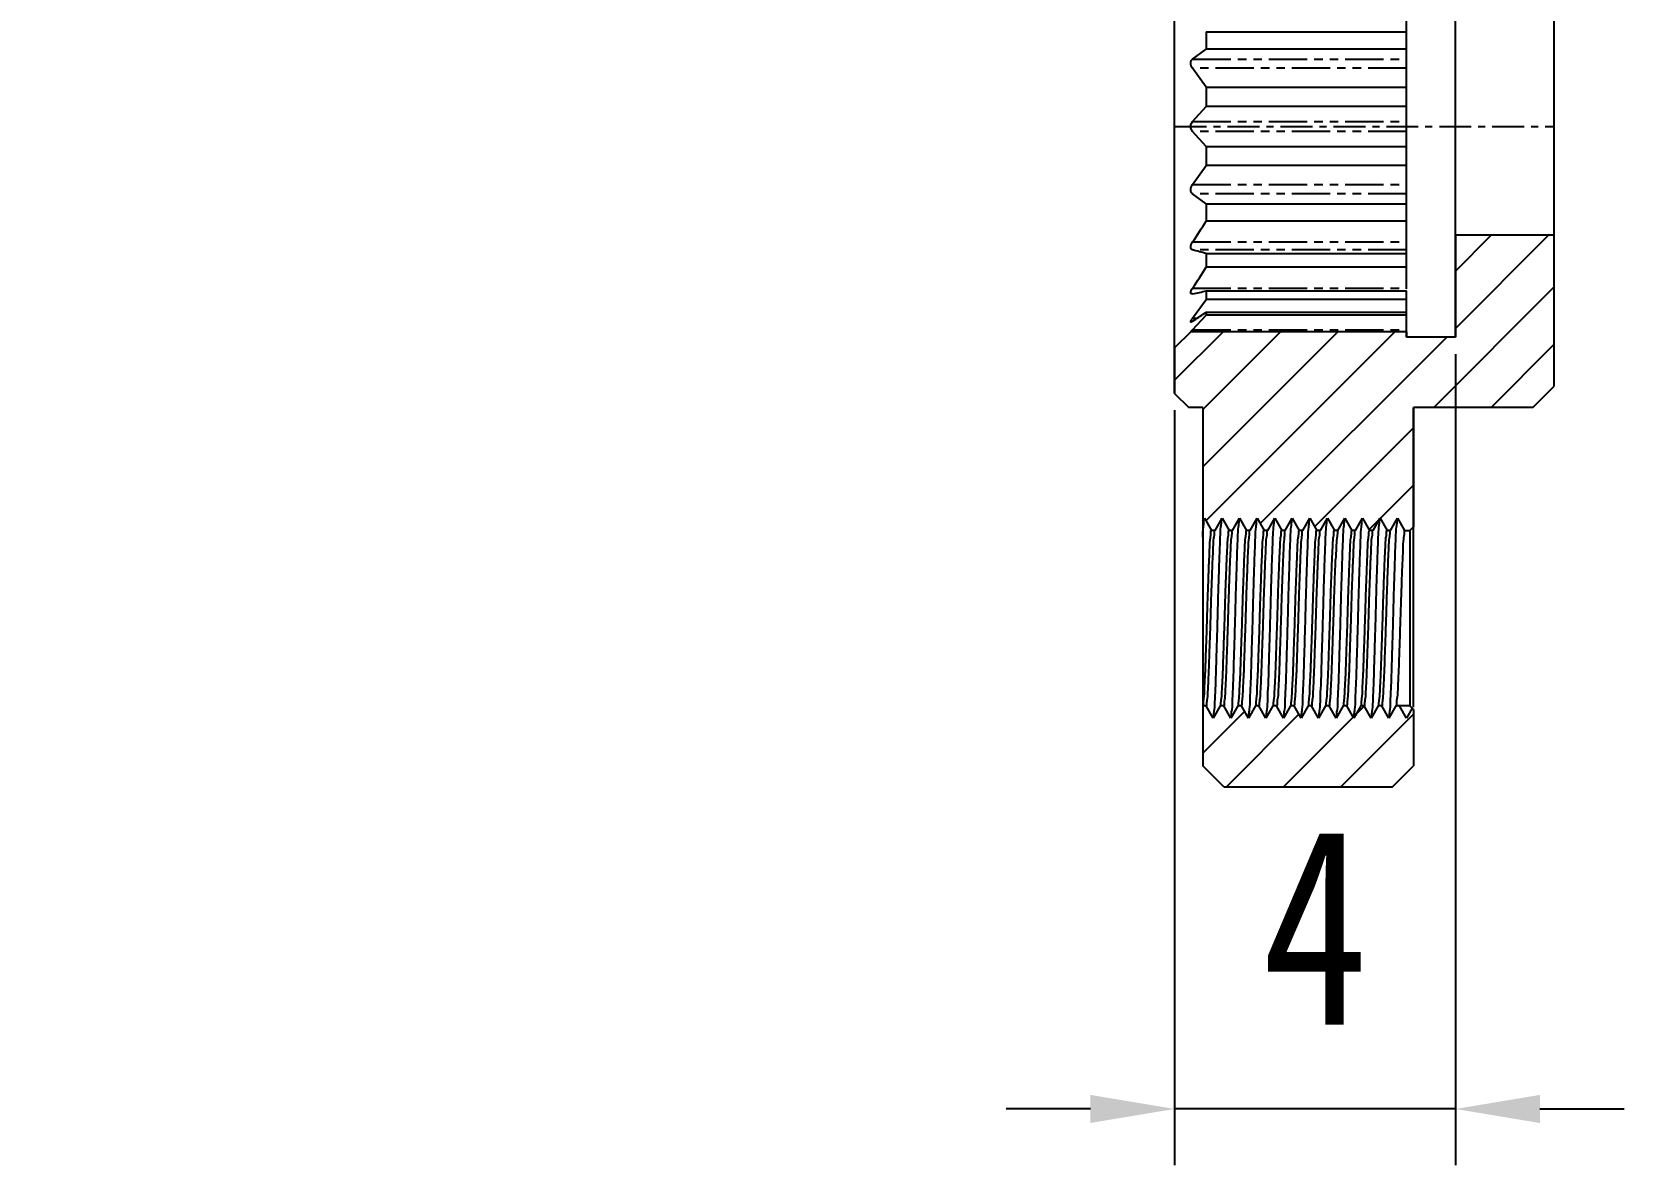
# Model space of a CAD drawing. Header units: inches. Extents: x 143 to 260, y 260 to 338.
# Drawn here: x 182.26 to 204.94, y 298.25 to 314.39 of the extents above; entities that cross this region are included whole.
import ezdxf
from ezdxf import colors
from ezdxf.entities.mleader import LeaderData, LeaderLine
from ezdxf.math import Vec2, Vec3

# ---------------------------------------------------------------- set-up
doc = ezdxf.new("R2010")
doc.units = ezdxf.units.IN
doc.header["$LTSCALE"] = 1.21
doc.header["$MEASUREMENT"] = 0
doc.header["$PDMODE"] = 3
doc.header["$PDSIZE"] = 0.3125
doc.linetypes.add('CENTER', pattern=[0.6, 0.375, -0.075, 0.075, -0.075])
doc.linetypes.add('PHANTOM', pattern=[0.8, 0.45, -0.05, 0.1, -0.05, 0.1, -0.05])
doc.layers.get('0').update_dxf_attribs({"linetype": 'CONTINUOUS'})
doc.layers.get('Defpoints').update_dxf_attribs({"linetype": 'CONTINUOUS'})
doc.layers.add('DEFAULT_3', color=7, linetype='PHANTOM')
doc.styles.get("Standard").update_dxf_attribs({"font": 'txt', "width": 0.8})
doc.dimstyles.new('lqq', dxfattribs={"dimscale": 0.8, "dimtxt": 3.5, "dimasz": 1.5, "dimexe": 1, "dimexo": 0.3, "dimgap": 1.5, "dimtad": 1, "dimtoh": 1, "dimdsep": 46, "dimtxsty": 'Standard', "dimcen": 2.5, "dimclrd": 5, "dimclre": 5, "dimclrt": 5, "dimazin": 2, "dimtfac": 0.714286, "dimtmove": 0, "dimatfit": 3, "dimfxl": 1, "dimtolj": 1, "dimtzin": 0, "dimlwd": -1, "dimlwe": -1, "dimarcsym": 0})

# ---------------------------------------------------------------- blocks, each defined once
blk = doc.blocks.new('*D27')
at = {"color": 5, "transparency": 16777216}
for p, q in [((178.019, 323.077), (176.373, 321.132)), ((187.432, 323.077), (178.019, 323.077)), ((163.452, 305.866), (175.597, 320.216)), ((162.676, 304.95), (161.901, 304.034))]:
    blk.add_line(p, q, dxfattribs=at)
for points in [[(176.22, 321.261), (176.525, 321.002), (175.597, 320.216)], [(162.524, 305.079), (162.829, 304.82), (163.452, 305.866)]]:
    blk.add_solid(points, dxfattribs=at)
at = {"layer": 'Defpoints', "color": 0, "transparency": 16777216}
for p in [(175.597, 320.216), (163.452, 305.866)]:
    blk.add_point(p, dxfattribs=at)
at = {"color": 5, "transparency": 16777216, "insert": (183.326, 325.677), "char_height": 2.8, "attachment_point": 5}
blk.add_mtext('\\A1;∅18.8', dxfattribs=at)
blk = doc.blocks.new('*D33')
at = {"color": 5, "transparency": 16777216}
for p, q in [((202.536, 309.801), (202.536, 298.254)), ((198.536, 309.001), (198.536, 298.254)), ((197.336, 299.054), (196.136, 299.054)), ((202.536, 299.054), (198.536, 299.054)), ((203.736, 299.054), (204.936, 299.054))]:
    blk.add_line(p, q, dxfattribs=at)
for points in [[(197.336, 299.254), (197.336, 298.854), (198.536, 299.054)], [(203.736, 299.254), (203.736, 298.854), (202.536, 299.054)]]:
    blk.add_solid(points, dxfattribs=at)
at = {"layer": 'Defpoints', "color": 0, "transparency": 16777216}
for p in [(202.536, 310.041), (198.536, 309.241), (198.536, 299.054)]:
    blk.add_point(p, dxfattribs=at)
at = {"color": 5, "transparency": 16777216, "insert": (200.536, 301.654), "char_height": 2.8, "attachment_point": 5}
blk.add_mtext('\\A1;4', dxfattribs=at)

msp = doc.modelspace()

# ---------------------------------------------------------------- hatches: boundary and pattern name
at = {"linetype": 'Continuous'}
h = msp.add_hatch(dxfattribs=at)
h.set_pattern_fill('XSEC0002', color=2, scale=0.576564, angle=45, style=0, pattern_type=0)
h.set_pattern_definition([(45, (0, 0), (-0.40769225, 0.40769225), [])])
edge = h.paths.add_edge_path()
edge.add_line((203.936, 316.741), (203.936, 314.591))
edge.add_line((203.936, 314.591), (202.536, 314.591))
edge.add_line((202.536, 316.041), (202.536, 314.591))
edge.add_line((202.536, 316.041), (201.836, 316.041))
edge.add_line((201.836, 316.041), (201.836, 315.962))
edge.add_line((201.836, 315.962), (198.765, 315.962))
edge.add_line((198.765, 315.962), (198.536, 316.191))
edge.add_line((198.536, 316.841), (198.536, 316.191))
edge.add_line((198.536, 316.841), (198.736, 317.041))
edge.add_line((198.936, 317.041), (198.736, 317.041))
edge.add_line((198.936, 318.661), (198.936, 317.041))
edge.add_line((198.961, 318.617), (198.936, 318.661))
edge.add_line((199.061, 318.791), (198.961, 318.617))
edge.add_line((199.111, 318.791), (199.061, 318.791))
edge.add_line((199.211, 318.617), (199.111, 318.791))
edge.add_line((199.311, 318.791), (199.211, 318.617))
edge.add_line((199.361, 318.791), (199.311, 318.791))
edge.add_line((199.461, 318.617), (199.361, 318.791))
edge.add_line((199.561, 318.791), (199.461, 318.617))
edge.add_line((199.611, 318.791), (199.561, 318.791))
edge.add_line((199.711, 318.617), (199.611, 318.791))
edge.add_line((199.811, 318.791), (199.711, 318.617))
edge.add_line((199.861, 318.791), (199.811, 318.791))
edge.add_line((199.961, 318.617), (199.861, 318.791))
edge.add_line((200.061, 318.791), (199.961, 318.617))
edge.add_line((200.111, 318.791), (200.061, 318.791))
edge.add_line((200.211, 318.617), (200.111, 318.791))
edge.add_line((200.311, 318.791), (200.211, 318.617))
edge.add_line((200.361, 318.791), (200.311, 318.791))
edge.add_line((200.461, 318.617), (200.361, 318.791))
edge.add_line((200.561, 318.791), (200.461, 318.617))
edge.add_line((200.611, 318.791), (200.561, 318.791))
edge.add_line((200.711, 318.617), (200.611, 318.791))
edge.add_line((200.811, 318.791), (200.711, 318.617))
edge.add_line((200.861, 318.791), (200.811, 318.791))
edge.add_line((200.961, 318.617), (200.861, 318.791))
edge.add_line((201.061, 318.791), (200.961, 318.617))
edge.add_line((201.111, 318.791), (201.061, 318.791))
edge.add_line((201.211, 318.617), (201.111, 318.791))
edge.add_line((201.311, 318.791), (201.211, 318.617))
edge.add_line((201.361, 318.791), (201.311, 318.791))
edge.add_line((201.461, 318.617), (201.361, 318.791))
edge.add_line((201.561, 318.791), (201.461, 318.617))
edge.add_line((201.611, 318.791), (201.561, 318.791))
edge.add_line((201.711, 318.617), (201.611, 318.791))
edge.add_line((201.811, 318.791), (201.711, 318.617))
edge.add_line((201.811, 318.791), (201.886, 318.791))
edge.add_line((201.936, 318.741), (201.886, 318.791))
edge.add_line((201.936, 318.741), (201.936, 317.041))
edge.add_line((203.636, 317.041), (201.936, 317.041))
edge.add_line((203.636, 317.041), (203.936, 316.741))
edge = h.paths.add_edge_path()
edge.add_line((203.936, 311.491), (203.936, 309.341))
edge.add_line((203.636, 309.041), (203.936, 309.341))
edge.add_line((203.636, 309.041), (201.936, 309.041))
edge.add_line((201.936, 309.041), (201.936, 307.341))
edge.add_line((201.936, 307.341), (201.886, 307.291))
edge.add_line((201.811, 307.291), (201.886, 307.291))
edge.add_line((201.711, 307.464), (201.811, 307.291))
edge.add_line((201.611, 307.291), (201.711, 307.464))
edge.add_line((201.611, 307.291), (201.561, 307.291))
edge.add_line((201.461, 307.464), (201.561, 307.291))
edge.add_line((201.361, 307.291), (201.461, 307.464))
edge.add_line((201.361, 307.291), (201.311, 307.291))
edge.add_line((201.211, 307.464), (201.311, 307.291))
edge.add_line((201.111, 307.291), (201.211, 307.464))
edge.add_line((201.111, 307.291), (201.061, 307.291))
edge.add_line((200.961, 307.464), (201.061, 307.291))
edge.add_line((200.861, 307.291), (200.961, 307.464))
edge.add_line((200.861, 307.291), (200.811, 307.291))
edge.add_line((200.711, 307.464), (200.811, 307.291))
edge.add_line((200.611, 307.291), (200.711, 307.464))
edge.add_line((200.611, 307.291), (200.561, 307.291))
edge.add_line((200.461, 307.464), (200.561, 307.291))
edge.add_line((200.361, 307.291), (200.461, 307.464))
edge.add_line((200.361, 307.291), (200.311, 307.291))
edge.add_line((200.211, 307.464), (200.311, 307.291))
edge.add_line((200.111, 307.291), (200.211, 307.464))
edge.add_line((200.111, 307.291), (200.061, 307.291))
edge.add_line((199.961, 307.464), (200.061, 307.291))
edge.add_line((199.861, 307.291), (199.961, 307.464))
edge.add_line((199.861, 307.291), (199.811, 307.291))
edge.add_line((199.711, 307.464), (199.811, 307.291))
edge.add_line((199.611, 307.291), (199.711, 307.464))
edge.add_line((199.611, 307.291), (199.561, 307.291))
edge.add_line((199.461, 307.464), (199.561, 307.291))
edge.add_line((199.361, 307.291), (199.461, 307.464))
edge.add_line((199.361, 307.291), (199.311, 307.291))
edge.add_line((199.211, 307.464), (199.311, 307.291))
edge.add_line((199.111, 307.291), (199.211, 307.464))
edge.add_line((199.111, 307.291), (199.061, 307.291))
edge.add_line((198.961, 307.464), (199.061, 307.291))
edge.add_line((198.936, 307.421), (198.961, 307.464))
edge.add_line((198.936, 309.041), (198.936, 307.421))
edge.add_line((198.936, 309.041), (198.736, 309.041))
edge.add_line((198.536, 309.241), (198.736, 309.041))
edge.add_line((198.536, 309.891), (198.536, 309.241))
edge.add_line((198.765, 310.119), (198.536, 309.891))
edge.add_line((201.836, 310.119), (198.765, 310.119))
edge.add_line((201.836, 310.119), (201.836, 310.041))
edge.add_line((202.536, 310.041), (201.836, 310.041))
edge.add_line((202.536, 311.491), (202.536, 310.041))
edge.add_line((203.936, 311.491), (202.536, 311.491))
edge = h.paths.add_edge_path()
edge.add_line((201.936, 322.141), (201.936, 321.341))
edge.add_line((201.936, 321.341), (201.918, 321.322))
edge.add_line((201.836, 321.464), (201.918, 321.322))
edge.add_line((201.736, 321.291), (201.836, 321.464))
edge.add_line((201.736, 321.291), (201.686, 321.291))
edge.add_line((201.586, 321.464), (201.686, 321.291))
edge.add_line((201.486, 321.291), (201.586, 321.464))
edge.add_line((201.486, 321.291), (201.436, 321.291))
edge.add_line((201.336, 321.464), (201.436, 321.291))
edge.add_line((201.236, 321.291), (201.336, 321.464))
edge.add_line((201.236, 321.291), (201.186, 321.291))
edge.add_line((201.086, 321.464), (201.186, 321.291))
edge.add_line((200.986, 321.291), (201.086, 321.464))
edge.add_line((200.986, 321.291), (200.936, 321.291))
edge.add_line((200.836, 321.464), (200.936, 321.291))
edge.add_line((200.736, 321.291), (200.836, 321.464))
edge.add_line((200.736, 321.291), (200.686, 321.291))
edge.add_line((200.586, 321.464), (200.686, 321.291))
edge.add_line((200.486, 321.291), (200.586, 321.464))
edge.add_line((200.486, 321.291), (200.436, 321.291))
edge.add_line((200.336, 321.464), (200.436, 321.291))
edge.add_line((200.236, 321.291), (200.336, 321.464))
edge.add_line((200.236, 321.291), (200.186, 321.291))
edge.add_line((200.086, 321.464), (200.186, 321.291))
edge.add_line((199.986, 321.291), (200.086, 321.464))
edge.add_line((199.986, 321.291), (199.936, 321.291))
edge.add_line((199.836, 321.464), (199.936, 321.291))
edge.add_line((199.736, 321.291), (199.836, 321.464))
edge.add_line((199.736, 321.291), (199.686, 321.291))
edge.add_line((199.586, 321.464), (199.686, 321.291))
edge.add_line((199.486, 321.291), (199.586, 321.464))
edge.add_line((199.486, 321.291), (199.436, 321.291))
edge.add_line((199.336, 321.464), (199.436, 321.291))
edge.add_line((199.236, 321.291), (199.336, 321.464))
edge.add_line((199.236, 321.291), (199.186, 321.291))
edge.add_line((199.086, 321.464), (199.186, 321.291))
edge.add_line((198.986, 321.291), (199.086, 321.464))
edge.add_line((198.986, 321.291), (198.936, 321.291))
edge.add_line((198.936, 322.141), (198.936, 321.291))
edge.add_line((199.236, 322.441), (198.936, 322.141))
edge.add_line((199.236, 322.441), (201.636, 322.441))
edge.add_line((201.636, 322.441), (201.936, 322.141))
edge = h.paths.add_edge_path()
edge.add_line((201.936, 304.741), (201.936, 303.941))
edge.add_line((201.636, 303.641), (201.936, 303.941))
edge.add_line((199.236, 303.641), (201.636, 303.641))
edge.add_line((199.236, 303.641), (198.936, 303.941))
edge.add_line((198.936, 304.791), (198.936, 303.941))
edge.add_line((198.986, 304.791), (198.936, 304.791))
edge.add_line((199.086, 304.617), (198.986, 304.791))
edge.add_line((199.186, 304.791), (199.086, 304.617))
edge.add_line((199.236, 304.791), (199.186, 304.791))
edge.add_line((199.336, 304.617), (199.236, 304.791))
edge.add_line((199.436, 304.791), (199.336, 304.617))
edge.add_line((199.486, 304.791), (199.436, 304.791))
edge.add_line((199.586, 304.617), (199.486, 304.791))
edge.add_line((199.686, 304.791), (199.586, 304.617))
edge.add_line((199.736, 304.791), (199.686, 304.791))
edge.add_line((199.836, 304.617), (199.736, 304.791))
edge.add_line((199.936, 304.791), (199.836, 304.617))
edge.add_line((199.986, 304.791), (199.936, 304.791))
edge.add_line((200.086, 304.617), (199.986, 304.791))
edge.add_line((200.186, 304.791), (200.086, 304.617))
edge.add_line((200.236, 304.791), (200.186, 304.791))
edge.add_line((200.336, 304.617), (200.236, 304.791))
edge.add_line((200.436, 304.791), (200.336, 304.617))
edge.add_line((200.486, 304.791), (200.436, 304.791))
edge.add_line((200.586, 304.617), (200.486, 304.791))
edge.add_line((200.686, 304.791), (200.586, 304.617))
edge.add_line((200.736, 304.791), (200.686, 304.791))
edge.add_line((200.836, 304.617), (200.736, 304.791))
edge.add_line((200.936, 304.791), (200.836, 304.617))
edge.add_line((200.986, 304.791), (200.936, 304.791))
edge.add_line((201.086, 304.617), (200.986, 304.791))
edge.add_line((201.186, 304.791), (201.086, 304.617))
edge.add_line((201.236, 304.791), (201.186, 304.791))
edge.add_line((201.336, 304.617), (201.236, 304.791))
edge.add_line((201.436, 304.791), (201.336, 304.617))
edge.add_line((201.486, 304.791), (201.436, 304.791))
edge.add_line((201.586, 304.617), (201.486, 304.791))
edge.add_line((201.686, 304.791), (201.586, 304.617))
edge.add_line((201.736, 304.791), (201.686, 304.791))
edge.add_line((201.836, 304.617), (201.736, 304.791))
edge.add_line((201.918, 304.759), (201.836, 304.617))
edge.add_line((201.936, 304.741), (201.918, 304.759))

# ---------------------------------------------------------------- linework, layer by layer
at = {"color": 7, "linetype": 'Continuous'}
for p, q in [((198.536, 309.241), (198.536, 316.841)), ((203.936, 316.741), (203.936, 309.341)), ((201.836, 310.728), (201.836, 316.041)), ((202.536, 310.041), (202.536, 316.041)), ((198.986, 314.388), (198.986, 314.142)), ((198.986, 314.388), (201.836, 314.388)), ((198.792, 314.001), (198.986, 314.142)), ((201.836, 314.142), (198.986, 314.142)), ((198.986, 313.599), (198.792, 313.869)), ((198.986, 313.599), (198.986, 313.326)), ((198.986, 313.599), (201.836, 313.599)), ((198.792, 313.11), (198.986, 313.326)), ((201.836, 313.326), (198.986, 313.326)), ((198.986, 312.755), (198.792, 312.971)), ((198.986, 312.755), (198.986, 312.483)), ((198.986, 312.755), (201.836, 312.755)), ((198.792, 312.213), (198.986, 312.483)), ((201.836, 312.483), (198.986, 312.483)), ((198.986, 311.939), (198.792, 312.08)), ((198.986, 311.939), (198.986, 311.694)), ((198.986, 311.939), (201.836, 311.939)), ((201.836, 311.694), (198.986, 311.694)), ((202.536, 311.491), (202.536, 310.041)), ((203.936, 311.491), (202.536, 311.491)), ((203.936, 311.491), (202.536, 311.491)), ((203.936, 311.491), (203.936, 309.341)), ((198.986, 311.231), (198.986, 311.037)), ((198.986, 311.231), (201.836, 311.231)), ((201.836, 311.037), (198.986, 311.037)), ((198.781, 310.723), (198.792, 310.74)), ((198.792, 310.659), (198.783, 310.658)), ((198.986, 310.701), (198.986, 310.576)), ((198.986, 310.701), (201.836, 310.701)), ((201.836, 310.041), (201.836, 310.701)), ((198.792, 310.31), (198.986, 310.576)), ((201.836, 310.576), (198.986, 310.576)), ((198.986, 310.399), (201.836, 310.399)), ((198.986, 310.399), (198.986, 310.356)), ((198.792, 310.267), (198.769, 310.257)), ((198.792, 310.147), (198.986, 310.356)), ((198.814, 310.282), (198.811, 310.28)), ((201.836, 310.356), (198.986, 310.356)), ((198.765, 310.119), (198.536, 309.891)), ((198.765, 310.119), (198.536, 309.891)), ((201.836, 310.119), (198.765, 310.119)), ((201.836, 310.119), (198.765, 310.119)), ((201.836, 310.119), (201.836, 310.041)), ((202.536, 310.041), (201.836, 310.041)), ((202.536, 310.041), (201.836, 310.041)), ((198.536, 309.891), (198.536, 309.241)), ((203.636, 309.041), (203.936, 309.341)), ((203.636, 309.041), (203.936, 309.341)), ((198.536, 309.241), (198.736, 309.041)), ((198.536, 309.241), (198.736, 309.041)), ((198.936, 309.041), (198.736, 309.041)), ((198.936, 309.041), (198.736, 309.041)), ((198.936, 309.041), (198.936, 307.421)), ((198.936, 309.041), (198.936, 303.941)), ((203.636, 309.041), (201.936, 309.041)), ((201.936, 309.041), (201.936, 307.341)), ((203.636, 309.041), (201.936, 309.041)), ((201.936, 304.773), (201.936, 309.041)), ((198.936, 307.421), (198.961, 307.464)), ((198.936, 307.421), (198.961, 307.464)), ((198.953, 307.409), (198.955, 307.46)), ((198.961, 307.464), (199.061, 307.291)), ((198.961, 307.464), (199.061, 307.291)), ((199.111, 307.291), (199.211, 307.464)), ((199.111, 307.291), (199.211, 307.464)), ((199.203, 307.408), (199.205, 307.46)), ((199.211, 307.464), (199.311, 307.291)), ((199.211, 307.464), (199.311, 307.291)), ((199.361, 307.291), (199.461, 307.464)), ((199.361, 307.291), (199.461, 307.464)), ((199.453, 307.409), (199.455, 307.46)), ((199.461, 307.464), (199.561, 307.291)), ((199.461, 307.464), (199.561, 307.291)), ((199.611, 307.291), (199.711, 307.464)), ((199.611, 307.291), (199.711, 307.464)), ((199.703, 307.409), (199.705, 307.46)), ((199.711, 307.464), (199.811, 307.291)), ((199.711, 307.464), (199.811, 307.291)), ((199.861, 307.291), (199.961, 307.464)), ((199.861, 307.291), (199.961, 307.464)), ((199.953, 307.409), (199.955, 307.46)), ((199.961, 307.464), (200.061, 307.291)), ((199.961, 307.464), (200.061, 307.291)), ((200.111, 307.291), (200.211, 307.464)), ((200.111, 307.291), (200.211, 307.464)), ((200.203, 307.409), (200.205, 307.46)), ((200.211, 307.464), (200.311, 307.291)), ((200.211, 307.464), (200.311, 307.291)), ((200.361, 307.291), (200.461, 307.464)), ((200.361, 307.291), (200.461, 307.464)), ((200.453, 307.409), (200.455, 307.46)), ((200.461, 307.464), (200.561, 307.291)), ((200.461, 307.464), (200.561, 307.291)), ((200.611, 307.291), (200.711, 307.464)), ((200.611, 307.291), (200.711, 307.464)), ((200.703, 307.409), (200.705, 307.46)), ((200.711, 307.464), (200.811, 307.291)), ((200.711, 307.464), (200.811, 307.291)), ((200.861, 307.291), (200.961, 307.464)), ((200.861, 307.291), (200.961, 307.464)), ((200.953, 307.408), (200.955, 307.46)), ((200.961, 307.464), (201.061, 307.291)), ((200.961, 307.464), (201.061, 307.291)), ((201.111, 307.291), (201.211, 307.464)), ((201.111, 307.291), (201.211, 307.464)), ((201.203, 307.409), (201.205, 307.46)), ((201.211, 307.464), (201.311, 307.291)), ((201.211, 307.464), (201.311, 307.291)), ((201.361, 307.291), (201.461, 307.464)), ((201.361, 307.291), (201.461, 307.464)), ((201.453, 307.409), (201.455, 307.46)), ((201.461, 307.464), (201.561, 307.291)), ((201.461, 307.464), (201.561, 307.291)), ((201.611, 307.291), (201.711, 307.464)), ((201.611, 307.291), (201.711, 307.464)), ((201.703, 307.409), (201.705, 307.46)), ((201.711, 307.464), (201.811, 307.291)), ((201.711, 307.464), (201.811, 307.291)), ((199.111, 307.291), (199.061, 307.291)), ((199.111, 307.291), (199.061, 307.291)), ((199.361, 307.291), (199.311, 307.291)), ((199.361, 307.291), (199.311, 307.291)), ((199.611, 307.291), (199.561, 307.291)), ((199.611, 307.291), (199.561, 307.291)), ((199.861, 307.291), (199.811, 307.291)), ((199.861, 307.291), (199.811, 307.291)), ((200.111, 307.291), (200.061, 307.291)), ((200.111, 307.291), (200.061, 307.291)), ((200.109, 307.29), (200.102, 307.277)), ((200.361, 307.291), (200.311, 307.291)), ((200.361, 307.291), (200.311, 307.291)), ((200.611, 307.291), (200.561, 307.291)), ((200.611, 307.291), (200.561, 307.291)), ((200.861, 307.291), (200.811, 307.291)), ((200.861, 307.291), (200.811, 307.291)), ((201.111, 307.291), (201.061, 307.291)), ((201.111, 307.291), (201.061, 307.291)), ((201.361, 307.291), (201.311, 307.291)), ((201.361, 307.291), (201.311, 307.291)), ((201.611, 307.291), (201.561, 307.291)), ((201.611, 307.291), (201.561, 307.291)), ((201.811, 307.291), (201.886, 307.291)), ((201.811, 307.291), (201.886, 307.291)), ((201.936, 307.341), (201.886, 307.291)), ((201.936, 307.341), (201.886, 307.291)), ((201.886, 307.291), (201.886, 304.791)), ((198.936, 304.791), (198.936, 303.941)), ((198.986, 304.791), (198.936, 304.791)), ((198.986, 304.791), (198.936, 304.791)), ((198.939, 304.791), (198.945, 304.803)), ((198.945, 304.803), (198.945, 304.839)), ((199.086, 304.617), (198.986, 304.791)), ((199.086, 304.617), (198.986, 304.791)), ((199.186, 304.791), (199.086, 304.617)), ((199.186, 304.791), (199.086, 304.617)), ((199.236, 304.791), (199.186, 304.791)), ((199.236, 304.791), (199.186, 304.791)), ((199.336, 304.617), (199.236, 304.791)), ((199.336, 304.617), (199.236, 304.791)), ((199.436, 304.791), (199.336, 304.617)), ((199.436, 304.791), (199.336, 304.617)), ((199.486, 304.791), (199.436, 304.791)), ((199.486, 304.791), (199.436, 304.791)), ((199.439, 304.791), (199.445, 304.803)), ((199.586, 304.617), (199.486, 304.791)), ((199.586, 304.617), (199.486, 304.791)), ((199.686, 304.791), (199.586, 304.617)), ((199.686, 304.791), (199.586, 304.617)), ((199.736, 304.791), (199.686, 304.791)), ((199.736, 304.791), (199.686, 304.791)), ((199.689, 304.791), (199.695, 304.803)), ((199.836, 304.617), (199.736, 304.791)), ((199.836, 304.617), (199.736, 304.791)), ((199.936, 304.791), (199.836, 304.617)), ((199.936, 304.791), (199.836, 304.617)), ((199.986, 304.791), (199.936, 304.791)), ((199.986, 304.791), (199.936, 304.791)), ((199.939, 304.791), (199.945, 304.803)), ((200.086, 304.617), (199.986, 304.791)), ((200.086, 304.617), (199.986, 304.791)), ((200.186, 304.791), (200.086, 304.617)), ((200.186, 304.791), (200.086, 304.617)), ((200.236, 304.791), (200.186, 304.791)), ((200.236, 304.791), (200.186, 304.791)), ((200.189, 304.791), (200.195, 304.803)), ((200.336, 304.617), (200.236, 304.791)), ((200.336, 304.617), (200.236, 304.791)), ((200.436, 304.791), (200.336, 304.617)), ((200.436, 304.791), (200.336, 304.617)), ((200.486, 304.791), (200.436, 304.791)), ((200.486, 304.791), (200.436, 304.791)), ((200.439, 304.791), (200.445, 304.803)), ((200.586, 304.617), (200.486, 304.791)), ((200.586, 304.617), (200.486, 304.791)), ((200.686, 304.791), (200.586, 304.617)), ((200.686, 304.791), (200.586, 304.617)), ((200.736, 304.791), (200.686, 304.791)), ((200.736, 304.791), (200.686, 304.791)), ((200.689, 304.791), (200.695, 304.803)), ((200.836, 304.617), (200.736, 304.791)), ((200.836, 304.617), (200.736, 304.791)), ((200.936, 304.791), (200.836, 304.617)), ((200.936, 304.791), (200.836, 304.617)), ((200.986, 304.791), (200.936, 304.791)), ((200.986, 304.791), (200.936, 304.791)), ((200.939, 304.791), (200.945, 304.803)), ((201.086, 304.617), (200.986, 304.791)), ((201.086, 304.617), (200.986, 304.791)), ((201.186, 304.791), (201.086, 304.617)), ((201.186, 304.791), (201.086, 304.617)), ((201.236, 304.791), (201.186, 304.791)), ((201.236, 304.791), (201.186, 304.791)), ((201.189, 304.791), (201.195, 304.803)), ((201.336, 304.617), (201.236, 304.791)), ((201.336, 304.617), (201.236, 304.791)), ((201.436, 304.791), (201.336, 304.617)), ((201.436, 304.791), (201.336, 304.617)), ((201.486, 304.791), (201.436, 304.791)), ((201.486, 304.791), (201.436, 304.791)), ((201.439, 304.791), (201.445, 304.803)), ((201.586, 304.617), (201.486, 304.791)), ((201.586, 304.617), (201.486, 304.791)), ((201.686, 304.791), (201.586, 304.617)), ((201.686, 304.791), (201.586, 304.617)), ((201.736, 304.791), (201.686, 304.791)), ((201.886, 304.791), (201.686, 304.791)), ((201.836, 304.617), (201.736, 304.791)), ((201.836, 304.617), (201.736, 304.791)), ((201.918, 304.759), (201.836, 304.617)), ((201.918, 304.759), (201.836, 304.617)), ((201.936, 304.741), (201.886, 304.791)), ((201.936, 304.741), (201.918, 304.759)), ((201.936, 304.741), (201.936, 303.941)), ((201.936, 304.741), (201.936, 303.941)), ((199.093, 304.622), (199.094, 304.672)), ((199.343, 304.622), (199.344, 304.673)), ((199.593, 304.622), (199.594, 304.673)), ((199.843, 304.622), (199.844, 304.673)), ((200.093, 304.622), (200.094, 304.673)), ((200.343, 304.622), (200.344, 304.673)), ((200.593, 304.622), (200.594, 304.673)), ((200.843, 304.622), (200.844, 304.673)), ((201.093, 304.622), (201.094, 304.673)), ((201.343, 304.622), (201.344, 304.673)), ((201.593, 304.622), (201.594, 304.673)), ((199.236, 303.641), (198.936, 303.941)), ((199.236, 303.641), (198.936, 303.941)), ((201.636, 303.641), (201.936, 303.941)), ((201.636, 303.641), (201.936, 303.941)), ((199.236, 303.641), (201.636, 303.641)), ((199.236, 303.641), (201.636, 303.641))]:
    msp.add_line(p, q, dxfattribs=at)
at = {"color": 1, "linetype": 'CENTER'}
msp.add_line((198.536, 313.041), (203.936, 313.041), dxfattribs=at)
at = {"color": 7, "linetype": 'Continuous'}
for centre, radius, start, end in [((192.242, 315.888), 7.942, 325.5561, 328.1218), ((196.735, 303.23), 8.312, 74.2843, 75.6728), ((192.293, 315.222), 7.894, 325.408, 327.9795), ((196.786, 320.458), 10.003, 281.568, 282.7078), ((196.028, 314.557), 5.103, 303.0871, 305.4273), ((199.119, 310.059), 0.413, 142.4975, 143.451), ((194.791, 316.447), 7.362, 302.9136, 303.0956), ((204.78, 304.31), 8.362, 135.7298, 135.9977)]:
    msp.add_arc(centre, radius, start, end, dxfattribs=at)
for points, start_tangent, end_tangent in [([(198.792, 313.869), (198.781, 313.886), (198.773, 313.903), (198.767, 313.92), (198.765, 313.936), (198.765, 313.951), (198.767, 313.965), (198.773, 313.979), (198.781, 313.991), (198.792, 314.001)], (-0.003479, 0.004617), (0.004751, 0.003294)), ([(198.765, 313.041), (198.768, 313.066), (198.777, 313.089), (198.792, 313.11)], (0, 0.003), (0.002057, 0.002185)), ([(198.792, 312.971), (198.776, 312.993), (198.767, 313.017), (198.765, 313.041)], (-0.002057, 0.002185), (0, 0.003)), ([(198.792, 312.08), (198.781, 312.091), (198.773, 312.103), (198.767, 312.116), (198.765, 312.13), (198.765, 312.145), (198.767, 312.161), (198.773, 312.178), (198.781, 312.195), (198.792, 312.213)], (-0.004751, 0.003294), (0.003479, 0.004617)), ([(198.792, 311.284), (198.781, 311.288), (198.773, 311.296), (198.767, 311.306), (198.765, 311.317), (198.765, 311.33), (198.767, 311.344), (198.773, 311.36), (198.781, 311.377), (198.792, 311.396)], (-0.004987, 0.001279), (0.002906, 0.00425)), ([(198.783, 310.658), (198.781, 310.658), (198.773, 310.66), (198.767, 310.665), (198.765, 310.672), (198.765, 310.682), (198.767, 310.693), (198.773, 310.707), (198.781, 310.723)], (-0.003119, 0.000012), (0.001539, 0.002698)), ([(198.769, 310.257), (198.767, 310.257), (198.765, 310.26), (198.765, 310.265), (198.767, 310.272), (198.773, 310.282), (198.781, 310.295), (198.788, 310.305)], (-0.002238, 0.000012), (0.001327, 0.001791)), ([(198.936, 307.192), (198.945, 307.341), (198.953, 307.409)], (0.000415, 0.008719), (0.000311, 0.009836)), ([(198.945, 304.839), (198.953, 304.899), (198.961, 305.029), (198.97, 305.204), (198.978, 305.416), (198.986, 305.654), (198.995, 305.91), (199.003, 306.171), (199.011, 306.427), (199.02, 306.666), (199.028, 306.877), (199.036, 307.052), (199.045, 307.183), (199.053, 307.263), (199.061, 307.291)], (0.005692, 0.108694), (0.096826, 0)), ([(199.011, 305.027), (199.02, 305.201), (199.028, 305.412), (199.036, 305.651), (199.045, 305.907), (199.053, 306.169), (199.061, 306.425), (199.07, 306.664), (199.078, 306.876), (199.086, 307.051), (199.095, 307.182), (199.103, 307.263), (199.107, 307.289)], (0.004839, 0.08893), (0.057811, 0.043278)), ([(199.111, 304.886), (199.12, 305.085), (199.128, 305.325), (199.136, 305.597), (199.145, 305.889), (199.153, 306.187), (199.161, 306.478), (199.17, 306.75), (199.178, 306.992), (199.186, 307.191), (199.195, 307.34), (199.203, 307.408)], (0.004753, 0.099437), (0.003385, 0.112448)), ([(199.211, 305.027), (199.22, 305.201), (199.228, 305.412), (199.236, 305.651), (199.245, 305.907), (199.253, 306.169), (199.261, 306.425), (199.27, 306.664), (199.278, 306.876), (199.286, 307.051), (199.295, 307.182), (199.303, 307.263), (199.311, 307.291)], (0.00485, 0.089128), (0.08926, 0)), ([(199.236, 304.791), (199.245, 304.818), (199.253, 304.899), (199.261, 305.029), (199.27, 305.204), (199.278, 305.416), (199.286, 305.654), (199.295, 305.91), (199.303, 306.171), (199.311, 306.427), (199.32, 306.666), (199.328, 306.877), (199.336, 307.052), (199.345, 307.183), (199.353, 307.263), (199.357, 307.289)], (0.098436, 0), (0.063894, 0.047856)), ([(199.344, 304.673), (199.353, 304.74), (199.361, 304.889), (199.37, 305.088), (199.378, 305.329), (199.386, 305.601), (199.395, 305.892), (199.403, 306.189), (199.411, 306.48), (199.42, 306.752), (199.428, 306.993), (199.436, 307.192), (199.445, 307.341), (199.453, 307.409)], (0.003705, 0.122179), (0.003705, 0.122179)), ([(199.445, 304.803), (199.445, 304.818), (199.453, 304.899), (199.461, 305.029), (199.47, 305.204), (199.478, 305.416), (199.486, 305.654), (199.495, 305.91), (199.503, 306.171), (199.511, 306.427), (199.52, 306.666), (199.528, 306.877), (199.536, 307.052), (199.545, 307.183), (199.553, 307.263), (199.561, 307.291)], (0.010737, 0.118429), (0.097968, 0)), ([(199.486, 304.791), (199.495, 304.818), (199.503, 304.899), (199.511, 305.029), (199.52, 305.204), (199.528, 305.416), (199.536, 305.654), (199.545, 305.91), (199.553, 306.171), (199.561, 306.427), (199.57, 306.666), (199.578, 306.877), (199.586, 307.052), (199.595, 307.183), (199.603, 307.263), (199.607, 307.289)], (0.098436, 0), (0.063894, 0.047856)), ([(199.594, 304.673), (199.603, 304.74), (199.611, 304.889), (199.62, 305.088), (199.628, 305.329), (199.636, 305.601), (199.645, 305.892), (199.653, 306.189), (199.661, 306.48), (199.67, 306.752), (199.678, 306.993), (199.686, 307.192), (199.695, 307.341), (199.703, 307.409)], (0.003705, 0.122179), (0.003705, 0.122179)), ([(199.695, 304.803), (199.695, 304.818), (199.703, 304.899), (199.711, 305.029), (199.72, 305.204), (199.728, 305.416), (199.736, 305.654), (199.745, 305.91), (199.753, 306.171), (199.761, 306.427), (199.77, 306.666), (199.778, 306.877), (199.786, 307.052), (199.795, 307.183), (199.803, 307.263), (199.811, 307.291)], (0.010737, 0.118429), (0.097968, 0)), ([(199.736, 304.791), (199.745, 304.818), (199.753, 304.899), (199.761, 305.029), (199.77, 305.204), (199.778, 305.416), (199.786, 305.654), (199.795, 305.91), (199.803, 306.171), (199.811, 306.427), (199.82, 306.666), (199.828, 306.877), (199.836, 307.052), (199.845, 307.183), (199.853, 307.263), (199.857, 307.289)], (0.098436, 0), (0.063894, 0.047856)), ([(199.844, 304.673), (199.853, 304.74), (199.861, 304.889), (199.87, 305.088), (199.878, 305.329), (199.886, 305.601), (199.895, 305.892), (199.903, 306.189), (199.911, 306.48), (199.92, 306.752), (199.928, 306.993), (199.936, 307.192), (199.945, 307.341), (199.953, 307.409)], (0.003705, 0.122179), (0.003705, 0.122179)), ([(199.945, 304.803), (199.945, 304.818), (199.953, 304.899), (199.961, 305.029), (199.97, 305.204), (199.978, 305.416), (199.986, 305.654), (199.995, 305.91), (200.003, 306.171), (200.011, 306.427), (200.02, 306.666), (200.028, 306.877), (200.036, 307.052), (200.045, 307.183), (200.053, 307.263), (200.061, 307.291)], (0.010737, 0.118429), (0.097968, 0)), ([(200.102, 307.277), (200.102, 307.259), (200.093, 307.165), (200.084, 307.014), (200.076, 306.818), (200.066, 306.576), (200.057, 306.306), (200.048, 306.027), (200.04, 305.753), (200.031, 305.489), (200.022, 305.252), (200.013, 305.058), (200.004, 304.912), (199.995, 304.821), (199.986, 304.791)], (-0.008447, -0.118957), (-0.097869, 0)), ([(200.094, 304.673), (200.103, 304.74), (200.111, 304.889), (200.12, 305.088), (200.128, 305.329), (200.136, 305.601), (200.145, 305.892), (200.153, 306.189), (200.161, 306.48), (200.17, 306.752), (200.178, 306.993), (200.186, 307.192), (200.195, 307.341), (200.203, 307.409)], (0.003705, 0.122179), (0.003705, 0.122179)), ([(200.195, 304.803), (200.195, 304.818), (200.203, 304.899), (200.211, 305.029), (200.22, 305.204), (200.228, 305.416), (200.236, 305.654), (200.245, 305.91), (200.253, 306.171), (200.261, 306.427), (200.27, 306.666), (200.278, 306.877), (200.286, 307.052), (200.295, 307.183), (200.303, 307.263), (200.311, 307.291)], (0.010737, 0.118429), (0.097968, 0)), ([(200.236, 304.791), (200.245, 304.818), (200.253, 304.899), (200.261, 305.029), (200.27, 305.204), (200.278, 305.416), (200.286, 305.654), (200.295, 305.91), (200.303, 306.171), (200.311, 306.427), (200.32, 306.666), (200.328, 306.877), (200.336, 307.052), (200.345, 307.183), (200.353, 307.263), (200.357, 307.289)], (0.098436, 0), (0.063894, 0.047856)), ([(200.344, 304.673), (200.353, 304.74), (200.361, 304.889), (200.37, 305.088), (200.378, 305.329), (200.386, 305.601), (200.395, 305.892), (200.403, 306.189), (200.411, 306.48), (200.42, 306.752), (200.428, 306.993), (200.436, 307.192), (200.445, 307.341), (200.453, 307.409)], (0.003705, 0.122179), (0.003705, 0.122179)), ([(200.445, 304.803), (200.445, 304.818), (200.453, 304.899), (200.461, 305.029), (200.47, 305.204), (200.478, 305.416), (200.486, 305.654), (200.495, 305.91), (200.503, 306.171), (200.511, 306.427), (200.52, 306.666), (200.528, 306.877), (200.536, 307.052), (200.545, 307.183), (200.553, 307.263), (200.561, 307.291)], (0.010737, 0.118429), (0.097968, 0)), ([(200.486, 304.791), (200.495, 304.818), (200.503, 304.899), (200.511, 305.029), (200.52, 305.204), (200.528, 305.416), (200.536, 305.654), (200.545, 305.91), (200.553, 306.171), (200.561, 306.427), (200.57, 306.666), (200.578, 306.877), (200.586, 307.052), (200.595, 307.183), (200.603, 307.263), (200.607, 307.289)], (0.098436, 0), (0.063894, 0.047856)), ([(200.594, 304.673), (200.603, 304.74), (200.611, 304.889), (200.62, 305.088), (200.628, 305.329), (200.636, 305.601), (200.645, 305.892), (200.653, 306.189), (200.661, 306.48), (200.67, 306.752), (200.678, 306.993), (200.686, 307.192), (200.695, 307.341), (200.703, 307.409)], (0.003705, 0.122179), (0.003705, 0.122179)), ([(200.695, 304.803), (200.695, 304.818), (200.703, 304.899), (200.711, 305.029), (200.72, 305.204), (200.728, 305.416), (200.736, 305.654), (200.745, 305.91), (200.753, 306.171), (200.761, 306.427), (200.77, 306.666), (200.778, 306.877), (200.786, 307.052), (200.795, 307.183), (200.803, 307.263), (200.811, 307.291)], (0.010737, 0.118429), (0.097968, 0)), ([(200.853, 307.264), (200.845, 307.181), (200.836, 307.049), (200.828, 306.876)], (0.000348, -0.020431), (-0.000654, -0.015279)), ([(200.859, 307.29), (200.853, 307.264)], (-0.000767, -0.000315), (0.000023, -0.001328)), ([(200.928, 306.992), (200.936, 307.191), (200.945, 307.34), (200.953, 307.408)], (0.000624, 0.016607), (0.000567, 0.018768)), ([(200.986, 304.791), (200.995, 304.818), (201.003, 304.899), (201.011, 305.029), (201.02, 305.204), (201.028, 305.416), (201.036, 305.654), (201.045, 305.91), (201.053, 306.171), (201.061, 306.427), (201.07, 306.666), (201.078, 306.877), (201.086, 307.052), (201.095, 307.183), (201.103, 307.263), (201.107, 307.289)], (0.098436, 0), (0.063894, 0.047856)), ([(201.028, 306.876), (201.036, 307.051), (201.045, 307.182), (201.053, 307.263), (201.061, 307.291)], (0.000701, 0.016395), (0.01641, 0)), ([(201.094, 304.673), (201.103, 304.74), (201.111, 304.889), (201.12, 305.088), (201.128, 305.329), (201.136, 305.601), (201.145, 305.892), (201.153, 306.189), (201.161, 306.48), (201.17, 306.752), (201.178, 306.993), (201.186, 307.192), (201.195, 307.341), (201.203, 307.409)], (0.003705, 0.122179), (0.003705, 0.122179)), ([(201.195, 304.803), (201.195, 304.818), (201.203, 304.899), (201.211, 305.029), (201.22, 305.204), (201.228, 305.416), (201.236, 305.654), (201.245, 305.91), (201.253, 306.171), (201.261, 306.427), (201.27, 306.666), (201.278, 306.877), (201.286, 307.052), (201.295, 307.183), (201.303, 307.263), (201.311, 307.291)], (0.010737, 0.118429), (0.097968, 0)), ([(201.236, 304.791), (201.245, 304.818), (201.253, 304.899), (201.261, 305.029), (201.27, 305.204), (201.278, 305.416), (201.286, 305.654), (201.295, 305.91), (201.303, 306.171), (201.311, 306.427), (201.32, 306.666), (201.328, 306.877), (201.336, 307.052), (201.345, 307.183), (201.353, 307.263), (201.357, 307.289)], (0.098436, 0), (0.063894, 0.047856)), ([(201.344, 304.673), (201.353, 304.74), (201.361, 304.889), (201.37, 305.088), (201.378, 305.329), (201.386, 305.601), (201.395, 305.892), (201.403, 306.189), (201.411, 306.48), (201.42, 306.752), (201.428, 306.993), (201.436, 307.192), (201.445, 307.341), (201.453, 307.409)], (0.003705, 0.122179), (0.003705, 0.122179)), ([(201.445, 304.803), (201.445, 304.818), (201.453, 304.899), (201.461, 305.029), (201.47, 305.204), (201.478, 305.416), (201.486, 305.654), (201.495, 305.91), (201.503, 306.171), (201.511, 306.427), (201.52, 306.666), (201.528, 306.877), (201.536, 307.052), (201.545, 307.183), (201.553, 307.263), (201.561, 307.291)], (0.010737, 0.118429), (0.097968, 0)), ([(201.486, 304.791), (201.495, 304.818), (201.503, 304.899), (201.511, 305.029), (201.52, 305.204), (201.528, 305.416), (201.536, 305.654), (201.545, 305.91), (201.553, 306.171), (201.561, 306.427), (201.57, 306.666), (201.578, 306.877), (201.586, 307.052), (201.595, 307.183), (201.603, 307.263), (201.607, 307.289)], (0.098436, 0), (0.063894, 0.047856)), ([(201.594, 304.673), (201.603, 304.74), (201.611, 304.889), (201.62, 305.088), (201.628, 305.329), (201.636, 305.601), (201.645, 305.892), (201.653, 306.189), (201.661, 306.48), (201.67, 306.752), (201.678, 306.993), (201.686, 307.192), (201.695, 307.341), (201.703, 307.409)], (0.003705, 0.122179), (0.003705, 0.122179)), ([(201.811, 307.291), (201.802, 307.259), (201.793, 307.167), (201.785, 307.018), (201.776, 306.82), (201.767, 306.583), (201.758, 306.319), (201.749, 306.041), (201.74, 305.763), (201.731, 305.498), (201.722, 305.261), (201.713, 305.063), (201.704, 304.914), (201.695, 304.822), (201.691, 304.792)], (-0.098413, 0), (-0.064028, -0.046644)), ([(200.736, 304.791), (200.745, 304.818), (200.753, 304.899), (200.761, 305.029), (200.77, 305.204), (200.778, 305.415), (200.786, 305.654), (200.795, 305.909), (200.803, 306.17), (200.811, 306.426), (200.82, 306.664), (200.828, 306.876)], (0.082224, 0), (0.003515, 0.082149)), ([(200.844, 304.673), (200.853, 304.74), (200.861, 304.889), (200.87, 305.088), (200.878, 305.328), (200.886, 305.6), (200.895, 305.891), (200.903, 306.188), (200.911, 306.479), (200.92, 306.751), (200.928, 306.992)], (0.003144, 0.103402), (0.003438, 0.091484)), ([(200.945, 304.803), (200.945, 304.818), (200.953, 304.899), (200.961, 305.029), (200.97, 305.204), (200.978, 305.415), (200.986, 305.654), (200.995, 305.909), (201.003, 306.17), (201.011, 306.426), (201.02, 306.664), (201.028, 306.876)], (0.008953, 0.098588), (0.003487, 0.081485)), ([(198.986, 304.791), (198.995, 304.818), (199.003, 304.898), (199.011, 305.027)], (0.009374, 0), (0.000509, 0.00936)), ([(199.195, 304.818), (199.203, 304.898), (199.211, 305.027)], (-0.000172, 0.011013), (0.000449, 0.008249)), ([(199.094, 304.672), (199.103, 304.739), (199.111, 304.886)], (0.000316, 0.009729), (0.000412, 0.008626)), ([(199.189, 304.791), (199.195, 304.818)], (0.000762, 0.000315), (-0.000021, 0.001319)), ([(201.691, 304.792), (201.689, 304.791)], (-0.000065, -0.000047), (-0.00008, -0.000027))]:
    msp.add_spline(points, degree=3, dxfattribs=dict(at, start_tangent=start_tangent, end_tangent=end_tangent))
at = {"layer": 'DEFAULT_3', "color": 7, "linetype": 'PHANTOM'}
for p, q in [((198.792, 314.001), (201.836, 314.001)), ((201.836, 313.869), (198.792, 313.869)), ((198.792, 313.11), (201.836, 313.11)), ((201.836, 312.971), (198.792, 312.971)), ((198.792, 312.213), (201.836, 312.213)), ((201.836, 312.08), (198.792, 312.08)), ((198.792, 311.396), (201.836, 311.396)), ((201.836, 311.284), (198.792, 311.284)), ((198.792, 310.74), (201.836, 310.74)), ((198.792, 310.31), (198.857, 310.31)), ((198.792, 310.147), (201.836, 310.147))]:
    msp.add_line(p, q, dxfattribs=at)

# ---------------------------------------------------------------- dimensions: what is measured, and where the dimension line sits
dim = msp.add_diameter_dim_2p(p1=(163.452, 305.866), p2=(175.597, 320.216), dimstyle='lqq')
dim.commit()
dim.dimension.update_dxf_attribs({"geometry": '*D27', "text_midpoint": (183.326, 323.077), "dimtype": 163})
dim = msp.add_linear_dim(base=(198.536, 299.054), p1=(202.536, 310.041), p2=(198.536, 309.241), dimstyle='lqq')
dim.commit()
dim.dimension.update_dxf_attribs({"geometry": '*D33', "text_midpoint": (200.536, 301.654)})

# ---------------------------------------------------------------- leaders
at = {"color": 5}
ml = msp.add_multileader_mtext('Standard', dxfattribs=at)
ml.set_content('4-M3', color=5)
ml.set_leader_properties()
ml.build(insert=Vec2(0, 0))
ml.multileader.update_dxf_attribs({"text_right_attachment_type": 6, "dogleg_length": 0.36, "arrow_head_size": 0.18})
ctx = ml.context
ctx.base_point, ctx.char_height, ctx.arrow_head_size, ctx.landing_gap_size, ctx.plane_origin = Vec3(178.463, 301.257), 1.5, 0.18, 0.09, Vec3(169.524, 306.041)
ctx.right_attachment = 6
notes = []
notes.append((ctx, [(0, (1, 1, 0), (178.103, 301.257), (1, 0), 0.36, [(0, [(169.524, 306.041)], 0, [])])]))
ctx.mtext.insert, ctx.mtext.flow_direction = Vec3(178.553, 302.007), 5
for ctx, leaders in notes:
    for number, flags, end, landing, length, lines in leaders:
        leader = LeaderData()
        leader.index, (leader.has_last_leader_line, leader.has_dogleg_vector, leader.attachment_direction) = number, flags
        leader.last_leader_point, leader.dogleg_vector, leader.dogleg_length = Vec3(end), Vec3(landing), length
        for number, points, colour, breaks in lines:
            line = LeaderLine()
            line.index, line.vertices, line.color, line.breaks = number, Vec3.list(points), colors.encode_raw_color(colour), breaks
            leader.lines.append(line)
        ctx.leaders.append(leader)

doc.saveas('drawing.dxf')
